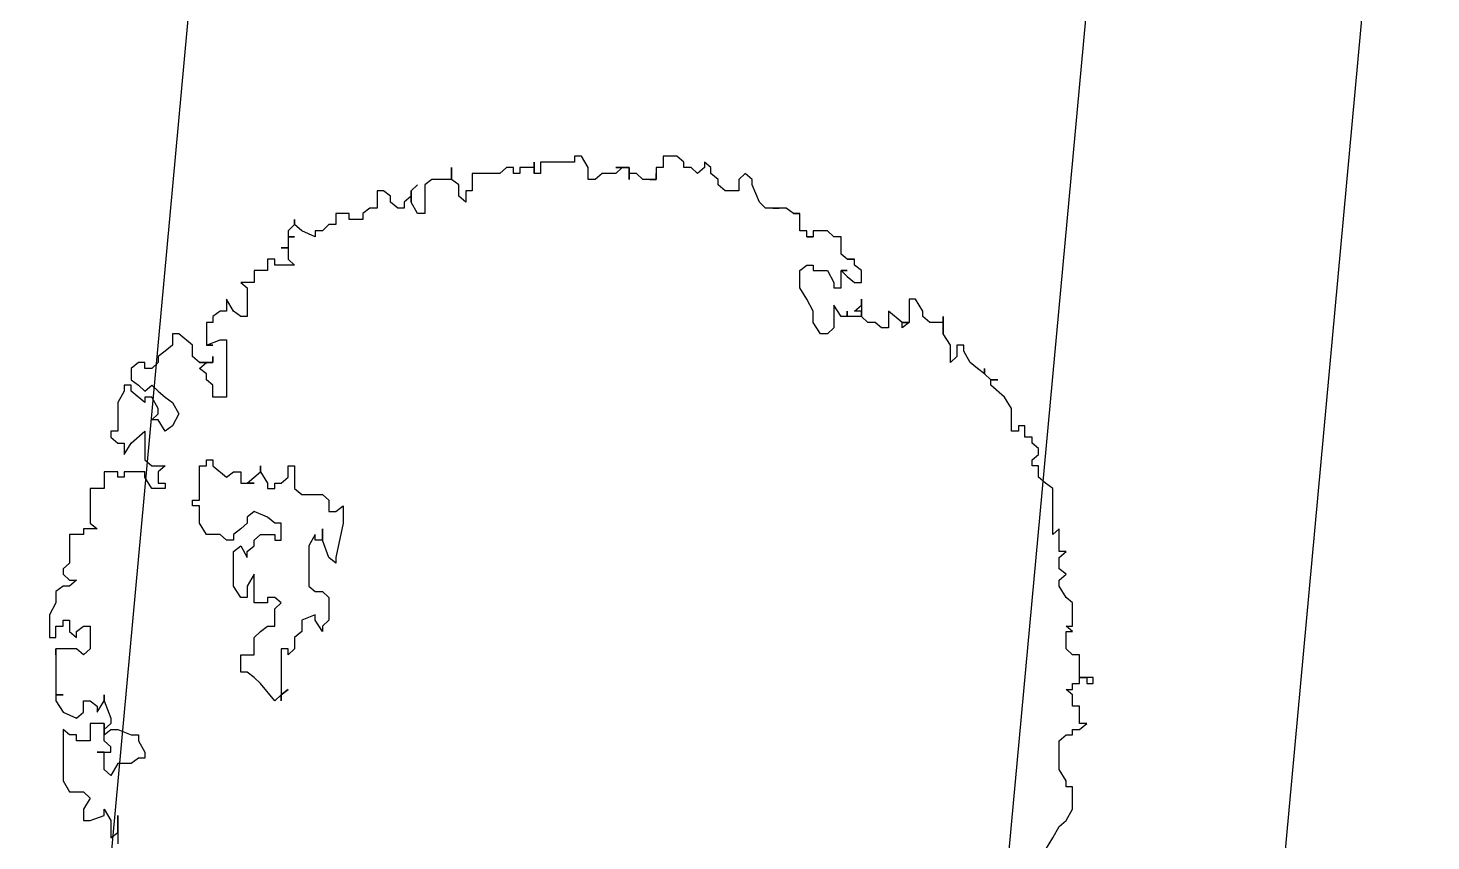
# Model space of a CAD drawing. Extents: x -30 to 1202, y 231 to 898.
# Drawn here: x 433.258 to 437.339, y 386.758 to 389.123 of the extents above; entities that cross this region are included whole.
import ezdxf

# ---------------------------------------------------------------- set-up
doc = ezdxf.new("R2010")
doc.units = 0
doc.header["$LTSCALE"] = 0.04
doc.layers.get('0').update_dxf_attribs({"linetype": 'CONTINUOUS'})
for name, color, linetype in [('CONTORXXNP----00', 255, 'CONTINUOUS'), ('PISO', 1, 'CONTINUOUS'), ('PISOS', 1, 'CONTINUOUS')]:
    doc.layers.add(name, color=color, linetype=linetype)
doc.styles.get("Standard").update_dxf_attribs({"font": 'romans.shx'})

# ---------------------------------------------------------------- blocks, each defined once
blk = doc.blocks.new('ARB3')
at = {"color": 0}
for p, q in [((0.0136, 0.4913), (0.0078, 0.4913)), ((0.0078, 0.4913), (0.0078, 0.4852)), ((0.0136, 0.4852), (0.0136, 0.4913)), ((0.0078, 0.4782), (-0.0142, 0.4782)), ((-0.0142, 0.4782), (-0.0142, 0.4713)), ((0.0078, 0.4852), (0.0078, 0.4782)), ((0.0078, 0.4782), (0.0078, 0.4852)), ((0.0078, 0.4852), (0.0136, 0.4852)), ((0.0078, 0.4852), (0.0136, 0.4852)), ((0.0136, 0.4782), (0.0078, 0.4782)), ((0.0136, 0.4713), (0.0136, 0.4782)), ((0.0523, 0.4782), (0.0355, 0.4782)), ((0.0355, 0.4782), (0.0355, 0.4713)), ((0.0581, 0.4782), (0.0523, 0.4852)), ((0.0523, 0.4852), (0.0523, 0.4782)), ((0.0581, 0.4713), (0.0581, 0.4782)), ((-0.1085, 0.4583), (-0.1143, 0.4652)), ((-0.1143, 0.4652), (-0.1143, 0.4583)), ((-0.0924, 0.4652), (-0.0975, 0.4583)), ((-0.0866, 0.4583), (-0.0924, 0.4652)), ((-0.0698, 0.4652), (-0.0807, 0.4583)), ((-0.0646, 0.4713), (-0.0698, 0.4652)), ((-0.042, 0.4713), (-0.0646, 0.4713)), ((-0.0368, 0.4713), (-0.042, 0.4652)), ((-0.042, 0.4652), (-0.042, 0.4713)), ((-0.0368, 0.4652), (-0.0368, 0.4713)), ((-0.02, 0.4652), (-0.0368, 0.4652)), ((-0.0142, 0.4713), (-0.02, 0.4652)), ((0.0194, 0.4713), (0.0136, 0.4713)), ((0.0245, 0.4713), (0.0194, 0.4652)), ((0.0194, 0.4652), (0.0194, 0.4713)), ((0.0355, 0.4713), (0.0245, 0.4713)), ((0.0633, 0.4713), (0.0581, 0.4713)), ((0.0633, 0.4652), (0.0633, 0.4713)), ((0.0691, 0.4583), (0.0633, 0.4652)), ((0.1079, 0.4652), (0.0969, 0.4583)), ((0.1137, 0.4652), (0.1079, 0.4652)), ((0.1356, 0.4713), (0.1137, 0.4713)), ((0.1137, 0.4713), (0.1137, 0.4652)), ((0.1466, 0.4652), (0.1356, 0.4713)), ((0.1524, 0.4583), (0.1466, 0.4652)), ((-0.1757, 0.4521), (-0.1809, 0.4452)), ((-0.1311, 0.4521), (-0.1757, 0.4521)), ((-0.1143, 0.4583), (-0.1363, 0.4583)), ((-0.1363, 0.4583), (-0.1311, 0.4521)), ((-0.0975, 0.4583), (-0.1085, 0.4583)), ((-0.0807, 0.4583), (-0.0866, 0.4583)), ((0.0969, 0.4583), (0.0691, 0.4583)), ((0.1634, 0.4521), (0.1524, 0.4583)), ((0.175, 0.4452), (0.1634, 0.4521)), ((-0.2144, 0.4383), (-0.2196, 0.4321)), ((-0.2086, 0.4383), (-0.2144, 0.4383)), ((-0.2035, 0.4321), (-0.2086, 0.4383)), ((-0.1867, 0.4383), (-0.1976, 0.4383)), ((-0.1976, 0.4383), (-0.1976, 0.4321)), ((-0.1809, 0.4452), (-0.1867, 0.4383)), ((-0.2254, 0.4252), (-0.2364, 0.4252)), ((-0.2364, 0.4252), (-0.2364, 0.419)), ((-0.2196, 0.4321), (-0.2254, 0.4321)), ((-0.2254, 0.4321), (-0.2254, 0.4252)), ((-0.1976, 0.4321), (-0.2035, 0.4321)), ((-0.2532, 0.4121), (-0.2642, 0.4052)), ((-0.2312, 0.4121), (-0.2532, 0.4121)), ((-0.2364, 0.419), (-0.2312, 0.419)), ((-0.2312, 0.419), (-0.2312, 0.4121)), ((-0.281, 0.3921), (-0.281, 0.399)), ((-0.281, 0.399), (-0.281, 0.3921)), ((-0.2642, 0.4052), (-0.2758, 0.3921)), ((-0.2868, 0.386), (-0.2919, 0.386)), ((-0.2919, 0.386), (-0.2868, 0.386)), ((-0.2868, 0.386), (-0.2919, 0.3791)), ((-0.281, 0.3921), (-0.2868, 0.386)), ((-0.2758, 0.3921), (-0.281, 0.3921)), ((-0.2978, 0.3721), (-0.3087, 0.366)), ((-0.2919, 0.3791), (-0.2978, 0.3721)), ((-0.3087, 0.366), (-0.3146, 0.366)), ((-0.3146, 0.366), (-0.3146, 0.3591)), ((-0.3146, 0.3591), (-0.3036, 0.3591)), ((-0.3036, 0.3591), (-0.2978, 0.3529)), ((-0.3255, 0.346), (-0.3423, 0.346)), ((-0.3423, 0.346), (-0.3365, 0.346)), ((-0.3365, 0.346), (-0.3365, 0.3329)), ((-0.3146, 0.3529), (-0.3255, 0.346)), ((-0.2978, 0.3529), (-0.3146, 0.3529)), ((-0.3365, 0.3329), (-0.3423, 0.326)), ((-0.3475, 0.326), (-0.3591, 0.3191)), ((-0.3591, 0.3191), (-0.3591, 0.3129)), ((-0.3591, 0.3129), (-0.3365, 0.3129)), ((-0.3423, 0.326), (-0.3475, 0.326)), ((-0.3365, 0.3129), (-0.3365, 0.306)), ((-0.3365, 0.306), (-0.3365, 0.3129)), ((-0.3365, 0.3129), (-0.3313, 0.306)), ((-0.3365, 0.306), (-0.3475, 0.2929)), ((-0.3313, 0.306), (-0.3365, 0.306)), ((-0.3475, 0.2929), (-0.3313, 0.2929)), ((-0.3313, 0.286), (-0.3365, 0.2799)), ((-0.3313, 0.2929), (-0.3313, 0.286)), ((-0.3365, 0.2729), (-0.3423, 0.2668)), ((-0.3365, 0.2799), (-0.3365, 0.2729)), ((-0.3921, 0.2599), (-0.3979, 0.2599)), ((-0.3979, 0.2599), (-0.3979, 0.2529)), ((-0.3979, 0.2529), (-0.3979, 0.2599)), ((-0.3979, 0.2599), (-0.3979, 0.2529)), ((-0.3869, 0.2668), (-0.3921, 0.2599)), ((-0.3753, 0.2668), (-0.3869, 0.2668)), ((-0.3811, 0.2529), (-0.3753, 0.2599)), ((-0.3753, 0.2599), (-0.3753, 0.2668)), ((-0.3533, 0.2668), (-0.3591, 0.2668)), ((-0.3591, 0.2668), (-0.3423, 0.2668)), ((-0.3475, 0.2599), (-0.3533, 0.2668)), ((-0.3423, 0.2668), (-0.3475, 0.2668)), ((-0.3475, 0.2668), (-0.3475, 0.2599)), ((-0.3423, 0.2668), (-0.3423, 0.2529)), ((-0.403, 0.2468), (-0.4198, 0.2468)), ((-0.4198, 0.2468), (-0.4198, 0.2399)), ((-0.3979, 0.2529), (-0.403, 0.2468)), ((-0.3869, 0.2468), (-0.3869, 0.2529)), ((-0.3869, 0.2529), (-0.3869, 0.2468)), ((-0.3869, 0.2468), (-0.3811, 0.2529)), ((-0.3701, 0.2468), (-0.3869, 0.2468)), ((-0.3701, 0.2399), (-0.3701, 0.2468)), ((-0.3423, 0.2468), (-0.3533, 0.2399)), ((-0.3423, 0.2529), (-0.3475, 0.2529)), ((-0.3475, 0.2529), (-0.3423, 0.2529)), ((-0.3423, 0.2529), (-0.3423, 0.2468)), ((-0.4198, 0.2399), (-0.4256, 0.2337)), ((-0.4256, 0.2337), (-0.4256, 0.2199)), ((-0.3869, 0.2337), (-0.3753, 0.2399)), ((-0.3869, 0.2199), (-0.3869, 0.2337)), ((-0.3753, 0.2399), (-0.3701, 0.2399)), ((-0.3533, 0.2399), (-0.3313, 0.2399)), ((-0.3313, 0.2399), (-0.3255, 0.2337)), ((-0.3255, 0.2337), (-0.3255, 0.2268)), ((-0.4256, 0.2199), (-0.4198, 0.2199)), ((-0.4198, 0.2199), (-0.4198, 0.2137)), ((-0.4198, 0.2137), (-0.4198, 0.2199)), ((-0.4198, 0.2199), (-0.4198, 0.2137)), ((-0.3921, 0.2137), (-0.3921, 0.2199)), ((-0.3921, 0.2199), (-0.3869, 0.2199)), ((-0.3475, 0.2199), (-0.3591, 0.2137)), ((-0.3365, 0.2199), (-0.3475, 0.2199)), ((-0.3255, 0.2268), (-0.3365, 0.2199)), ((-0.4256, 0.2068), (-0.4424, 0.2068)), ((-0.4424, 0.2068), (-0.4424, 0.2007)), ((-0.4424, 0.2007), (-0.4424, 0.2068)), ((-0.4424, 0.2068), (-0.4424, 0.2007)), ((-0.4198, 0.2137), (-0.4256, 0.2137)), ((-0.4256, 0.2137), (-0.4256, 0.2068)), ((-0.3869, 0.2068), (-0.3921, 0.2137)), ((-0.3701, 0.2068), (-0.3869, 0.2068)), ((-0.3591, 0.2137), (-0.3701, 0.2068)), ((-0.4424, 0.2007), (-0.4476, 0.1937)), ((-0.4476, 0.1937), (-0.4476, 0.1807)), ((-0.4476, 0.1807), (-0.4476, 0.1868)), ((-0.4476, 0.1868), (-0.4476, 0.1737)), ((-0.4534, 0.1676), (-0.4702, 0.1607)), ((-0.4476, 0.1737), (-0.4534, 0.1676)), ((-0.4754, 0.1607), (-0.4812, 0.1537)), ((-0.4812, 0.1537), (-0.4754, 0.1476)), ((-0.4702, 0.1607), (-0.4754, 0.1607)), ((-0.4754, 0.1476), (-0.4644, 0.1476)), ((-0.4644, 0.1476), (-0.4644, 0.1345)), ((-0.4754, 0.1276), (-0.4812, 0.1207)), ((-0.4702, 0.1276), (-0.4754, 0.1276)), ((-0.4644, 0.1345), (-0.4702, 0.1276)), ((-0.487, 0.1207), (-0.4922, 0.1145)), ((-0.4922, 0.1145), (-0.487, 0.1145)), ((-0.4812, 0.1207), (-0.487, 0.1207)), ((-0.487, 0.1145), (-0.4812, 0.1076)), ((-0.4812, 0.1076), (-0.487, 0.1015)), ((-0.487, 0.1015), (-0.487, 0.0945)), ((-0.487, 0.0945), (-0.4922, 0.0945)), ((-0.498, 0.0745), (-0.487, 0.0745)), ((-0.487, 0.0745), (-0.487, 0.0676)), ((-0.487, 0.0676), (-0.4754, 0.0676)), ((-0.4754, 0.0676), (-0.4812, 0.0676)), ((-0.4812, 0.0676), (-0.4754, 0.0676)), ((-0.4754, 0.0546), (-0.4812, 0.0484)), ((-0.4754, 0.0676), (-0.4754, 0.0615)), ((-0.4754, 0.0615), (-0.4754, 0.0676)), ((-0.4754, 0.0676), (-0.4754, 0.0546)), ((-0.4754, 0.0415), (-0.487, 0.0415)), ((-0.487, 0.0415), (-0.487, 0.0284)), ((-0.4812, 0.0484), (-0.4812, 0.0415)), ((-0.4812, 0.0415), (-0.4754, 0.0415)), ((-0.487, 0.0284), (-0.487, 0.0346)), ((-0.487, 0.0346), (-0.4812, 0.0284)), ((-0.4812, 0.0284), (-0.4812, 0.0153)), ((-0.4812, 0.0153), (-0.4754, 0.0084)), ((-0.487, 0.0015), (-0.498, -0.0047)), ((-0.4754, 0.0015), (-0.487, 0.0015)), ((-0.4754, 0.0084), (-0.4754, 0.0015)), ((-0.4922, -0.0446), (-0.4812, -0.0446)), ((-0.4812, -0.0508), (-0.4922, -0.0508)), ((-0.4922, -0.0508), (-0.487, -0.0508)), ((-0.487, -0.0508), (-0.487, -0.0646)), ((-0.4812, -0.0446), (-0.4812, -0.0508)), ((-0.487, -0.0646), (-0.4812, -0.0646)), ((-0.4812, -0.0646), (-0.4812, -0.0708)), ((-0.4812, -0.0708), (-0.487, -0.0708)), ((-0.487, -0.0708), (-0.487, -0.0777)), ((-0.487, -0.0777), (-0.4812, -0.0839)), ((-0.4812, -0.0839), (-0.4812, -0.1108)), ((-0.4812, -0.1108), (-0.4644, -0.1108)), ((-0.4644, -0.1108), (-0.4644, -0.1169)), ((-0.4644, -0.1169), (-0.4534, -0.1169)), ((-0.4534, -0.1169), (-0.4592, -0.1238)), ((-0.4754, -0.1308), (-0.487, -0.1308)), ((-0.487, -0.1308), (-0.4754, -0.1308)), ((-0.4702, -0.1238), (-0.4754, -0.1308)), ((-0.4754, -0.1308), (-0.4754, -0.15)), ((-0.4592, -0.1238), (-0.4702, -0.1238)), ((-0.4754, -0.15), (-0.4702, -0.1569)), ((-0.4702, -0.1569), (-0.4424, -0.1569)), ((-0.4424, -0.1569), (-0.4424, -0.1638)), ((-0.4644, -0.17), (-0.4702, -0.1638)), ((-0.4702, -0.1638), (-0.4644, -0.17)), ((-0.4534, -0.17), (-0.4644, -0.17)), ((-0.4644, -0.17), (-0.4592, -0.17)), ((-0.4592, -0.17), (-0.4534, -0.1769)), ((-0.4424, -0.1638), (-0.4534, -0.17)), ((-0.4592, -0.19), (-0.4644, -0.1969)), ((-0.4534, -0.19), (-0.4592, -0.19)), ((-0.4534, -0.1769), (-0.4476, -0.1769)), ((-0.4476, -0.1831), (-0.4534, -0.19)), ((-0.4476, -0.1769), (-0.4476, -0.1831)), ((-0.4644, -0.1969), (-0.4644, -0.2031)), ((-0.4644, -0.2031), (-0.4476, -0.2031)), ((-0.4476, -0.2031), (-0.4476, -0.21)), ((-0.4476, -0.21), (-0.4424, -0.2169)), ((-0.4424, -0.2169), (-0.4366, -0.2169)), ((-0.4366, -0.2169), (-0.4366, -0.23)), ((-0.4366, -0.23), (-0.4424, -0.23)), ((-0.4424, -0.23), (-0.4424, -0.243)), ((-0.4424, -0.243), (-0.4315, -0.243)), ((-0.4315, -0.243), (-0.4315, -0.25)), ((-0.1531, -0.243), (-0.1589, -0.2361)), ((-0.1589, -0.2361), (-0.1421, -0.2361)), ((-0.1531, -0.25), (-0.1531, -0.243)), ((-0.1421, -0.2361), (-0.1085, -0.243)), ((-0.1085, -0.243), (-0.1033, -0.243)), ((-0.1033, -0.243), (-0.1085, -0.25)), ((-0.4315, -0.25), (-0.4256, -0.2561)), ((-0.4256, -0.2561), (-0.4256, -0.263)), ((-0.1699, -0.2561), (-0.1641, -0.25)), ((-0.1699, -0.2761), (-0.1699, -0.2561)), ((-0.1641, -0.25), (-0.1531, -0.25)), ((-0.1253, -0.2561), (-0.1363, -0.2561)), ((-0.1363, -0.2561), (-0.1253, -0.2561)), ((-0.1085, -0.25), (-0.1253, -0.2561)), ((-0.1253, -0.2561), (-0.1253, -0.263)), ((-0.0756, -0.2561), (-0.0698, -0.25)), ((-0.0756, -0.263), (-0.0756, -0.2561)), ((-0.0698, -0.25), (-0.0478, -0.25)), ((-0.0478, -0.25), (-0.042, -0.2561)), ((-0.0368, -0.2561), (-0.0478, -0.263)), ((-0.042, -0.2561), (-0.0368, -0.2561)), ((-0.4256, -0.263), (-0.4198, -0.263)), ((-0.4198, -0.263), (-0.4256, -0.2761)), ((-0.1253, -0.263), (-0.1311, -0.263)), ((-0.1311, -0.263), (-0.1201, -0.2692)), ((-0.1201, -0.2692), (-0.0807, -0.2692)), ((-0.0807, -0.2692), (-0.0756, -0.263)), ((-0.0478, -0.263), (-0.053, -0.263)), ((-0.053, -0.263), (-0.0478, -0.2761)), ((-0.4315, -0.283), (-0.4366, -0.283)), ((-0.4366, -0.283), (-0.4315, -0.283)), ((-0.4256, -0.2761), (-0.4315, -0.283)), ((-0.4315, -0.283), (-0.4256, -0.2892)), ((-0.4198, -0.2892), (-0.4198, -0.283)), ((-0.4198, -0.283), (-0.4198, -0.2892)), ((-0.3979, -0.2892), (-0.3921, -0.283)), ((-0.3921, -0.283), (-0.3921, -0.3022)), ((-0.1976, -0.2892), (-0.1976, -0.283)), ((-0.1976, -0.283), (-0.1757, -0.283)), ((-0.1757, -0.283), (-0.1699, -0.2761)), ((-0.0478, -0.2761), (-0.0368, -0.2761)), ((-0.0368, -0.2761), (-0.031, -0.283)), ((-0.031, -0.283), (-0.02, -0.283)), ((-0.02, -0.283), (-0.0142, -0.2892)), ((-0.4256, -0.2892), (-0.4198, -0.2892)), ((-0.4198, -0.2892), (-0.4089, -0.2892)), ((-0.4089, -0.2892), (-0.4089, -0.2961)), ((-0.4089, -0.2961), (-0.4089, -0.2892)), ((-0.4089, -0.2892), (-0.3979, -0.2892)), ((-0.1867, -0.2892), (-0.1976, -0.2892)), ((-0.1809, -0.2961), (-0.1867, -0.2892)), ((-0.1809, -0.3022), (-0.1809, -0.2961)), ((-0.1253, -0.2961), (-0.1421, -0.2961)), ((-0.1421, -0.2961), (-0.1421, -0.3022)), ((-0.1253, -0.3022), (-0.1253, -0.2961)), ((-0.0646, -0.2961), (-0.0698, -0.3022)), ((-0.0588, -0.3022), (-0.0646, -0.2961)), ((-0.0142, -0.2892), (-0.02, -0.2892)), ((-0.02, -0.2892), (-0.02, -0.2961)), ((-0.02, -0.2961), (0.0304, -0.2961)), ((0.0245, -0.2961), (0.0194, -0.2892)), ((0.0194, -0.2892), (0.0245, -0.2961)), ((0.0304, -0.2961), (0.0245, -0.2961)), ((0.0245, -0.2961), (0.0304, -0.3022)), ((-0.3921, -0.3022), (-0.3979, -0.3022)), ((-0.3979, -0.3022), (-0.3979, -0.3092)), ((-0.3979, -0.3092), (-0.3869, -0.3092)), ((-0.3869, -0.3092), (-0.3869, -0.3222)), ((-0.1918, -0.3161), (-0.1809, -0.3092)), ((-0.1757, -0.3022), (-0.1809, -0.3022)), ((-0.1809, -0.3092), (-0.1757, -0.3092)), ((-0.1757, -0.3092), (-0.1757, -0.3022)), ((-0.1479, -0.3092), (-0.1531, -0.3222)), ((-0.1421, -0.3022), (-0.1479, -0.3092)), ((-0.1311, -0.3161), (-0.1311, -0.3022)), ((-0.1311, -0.3022), (-0.1253, -0.3022)), ((-0.0698, -0.3022), (-0.0698, -0.3092)), ((-0.0698, -0.3092), (-0.0646, -0.3092)), ((-0.0646, -0.3092), (-0.0646, -0.3222)), ((-0.042, -0.3022), (-0.0588, -0.3022)), ((-0.042, -0.3092), (-0.042, -0.3022)), ((-0.0368, -0.3161), (-0.042, -0.3092)), ((0.0304, -0.3022), (0.0136, -0.3161)), ((-0.3869, -0.3222), (-0.3753, -0.3222)), ((-0.3753, -0.3222), (-0.3753, -0.3353)), ((-0.1918, -0.3161), (-0.1976, -0.3161)), ((-0.1976, -0.3161), (-0.1918, -0.3161)), ((-0.1809, -0.3292), (-0.1918, -0.3161)), ((-0.1809, -0.3353), (-0.1809, -0.3222)), ((-0.1809, -0.3222), (-0.1809, -0.3292)), ((-0.1809, -0.3292), (-0.1809, -0.3222)), ((-0.1809, -0.3222), (-0.1809, -0.3292)), ((-0.1531, -0.3222), (-0.1479, -0.3292)), ((-0.1253, -0.3222), (-0.1311, -0.3161)), ((-0.1201, -0.3222), (-0.1253, -0.3222)), ((-0.1143, -0.3292), (-0.1201, -0.3222)), ((-0.0646, -0.3222), (-0.0924, -0.3222)), ((-0.0924, -0.3222), (-0.0807, -0.3292)), ((-0.031, -0.3222), (-0.0368, -0.3161)), ((-0.0142, -0.3222), (-0.031, -0.3222)), ((-0.0142, -0.3353), (-0.0142, -0.3222)), ((0.0078, -0.3222), (0.0026, -0.3292)), ((0.0136, -0.3161), (0.0078, -0.3222)), ((-0.3753, -0.3353), (-0.3701, -0.3292)), ((-0.3701, -0.3292), (-0.3423, -0.3292)), ((-0.3423, -0.3353), (-0.3475, -0.3422)), ((-0.3423, -0.3292), (-0.3423, -0.3353)), ((-0.1918, -0.3422), (-0.1918, -0.3353)), ((-0.1918, -0.3353), (-0.1809, -0.3353)), ((-0.1479, -0.3292), (-0.1421, -0.3292)), ((-0.1421, -0.3292), (-0.1363, -0.3353)), ((-0.1363, -0.3353), (-0.1311, -0.3422)), ((-0.1201, -0.3353), (-0.1085, -0.3292)), ((-0.1143, -0.3422), (-0.1201, -0.3353)), ((-0.1085, -0.3292), (-0.1143, -0.3292)), ((-0.0807, -0.3292), (-0.0698, -0.3292)), ((-0.0698, -0.3353), (-0.0807, -0.3422)), ((-0.0698, -0.3292), (-0.0698, -0.3353)), ((0.0026, -0.3353), (-0.0142, -0.3353)), ((0.0026, -0.3292), (0.0026, -0.3353)), ((-0.3475, -0.3422), (-0.3591, -0.3492)), ((-0.3591, -0.3492), (-0.3475, -0.3492)), ((-0.3475, -0.3492), (-0.3475, -0.3553)), ((-0.3197, -0.3553), (-0.3197, -0.3492)), ((-0.3197, -0.3492), (-0.2642, -0.3492)), ((-0.2642, -0.3492), (-0.2642, -0.3622)), ((-0.1976, -0.3622), (-0.1867, -0.3492)), ((-0.1867, -0.3492), (-0.1918, -0.3422)), ((-0.1311, -0.3422), (-0.1253, -0.3422)), ((-0.1253, -0.3492), (-0.1311, -0.3553)), ((-0.1253, -0.3422), (-0.1253, -0.3492)), ((-0.0807, -0.3422), (-0.1143, -0.3422)), ((-0.3475, -0.3553), (-0.3423, -0.3622)), ((-0.3423, -0.3622), (-0.3365, -0.3622)), ((-0.3365, -0.3622), (-0.3365, -0.3684)), ((-0.3146, -0.3684), (-0.3197, -0.3553)), ((-0.3146, -0.3684), (-0.3146, -0.3622)), ((-0.3146, -0.3622), (-0.3146, -0.3684)), ((-0.2978, -0.3622), (-0.3036, -0.3622)), ((-0.3036, -0.3622), (-0.2978, -0.3622)), ((-0.2978, -0.3684), (-0.2978, -0.3622)), ((-0.2978, -0.3622), (-0.2978, -0.3753)), ((-0.2758, -0.3622), (-0.281, -0.3684)), ((-0.2642, -0.3622), (-0.2758, -0.3622)), ((-0.2035, -0.3684), (-0.2035, -0.3622)), ((-0.2035, -0.3622), (-0.1976, -0.3622)), ((-0.1311, -0.3553), (-0.1311, -0.3684)), ((-0.3365, -0.3684), (-0.3146, -0.3684)), ((-0.2978, -0.3753), (-0.3036, -0.3822)), ((-0.2919, -0.3753), (-0.2978, -0.3684)), ((-0.2868, -0.3684), (-0.2919, -0.3753)), ((-0.281, -0.3684), (-0.2868, -0.3684)), ((-0.1976, -0.3684), (-0.2035, -0.3684)), ((-0.1976, -0.3753), (-0.1976, -0.3684)), ((-0.1641, -0.3753), (-0.1976, -0.3753)), ((-0.1641, -0.3822), (-0.1641, -0.3753)), ((-0.1421, -0.3753), (-0.1589, -0.3753)), ((-0.1589, -0.3753), (-0.1589, -0.3822)), ((-0.1311, -0.3684), (-0.1421, -0.3753)), ((-0.3146, -0.3822), (-0.3255, -0.3953)), ((-0.3036, -0.3822), (-0.3146, -0.3822)), ((-0.1589, -0.3822), (-0.1641, -0.3822)), ((-0.3255, -0.3953), (-0.3255, -0.4014)), ((-0.3255, -0.4014), (-0.3146, -0.4014)), ((-0.3146, -0.4014), (-0.3087, -0.4084)), ((-0.2642, -0.4084), (-0.259, -0.4014)), ((-0.259, -0.4014), (-0.248, -0.3953)), ((-0.248, -0.3953), (-0.2364, -0.4014)), ((-0.2364, -0.4014), (-0.2312, -0.4084)), ((-0.3087, -0.4084), (-0.3036, -0.4153)), ((-0.3036, -0.4153), (-0.2978, -0.4153)), ((-0.2978, -0.4153), (-0.2919, -0.4214)), ((-0.2919, -0.4214), (-0.2919, -0.4284)), ((-0.2758, -0.4214), (-0.27, -0.4153)), ((-0.27, -0.4284), (-0.2758, -0.4214)), ((-0.27, -0.4153), (-0.2642, -0.4084)), ((-0.2532, -0.4153), (-0.2642, -0.4214)), ((-0.2642, -0.4214), (-0.2642, -0.4284)), ((-0.248, -0.4153), (-0.2532, -0.4153)), ((-0.2422, -0.4214), (-0.248, -0.4153)), ((-0.2312, -0.4084), (-0.2422, -0.4153)), ((-0.2422, -0.4153), (-0.2422, -0.4214)), ((-0.2035, -0.4284), (-0.1976, -0.4214)), ((-0.1976, -0.4214), (-0.1976, -0.4084)), ((-0.1976, -0.4084), (-0.1918, -0.4153)), ((-0.1918, -0.4153), (-0.1809, -0.4153)), ((-0.1757, -0.4214), (-0.1867, -0.4284)), ((-0.1809, -0.4153), (-0.1809, -0.4084)), ((-0.1809, -0.4084), (-0.1757, -0.4084)), ((-0.1757, -0.4084), (-0.1757, -0.4214)), ((-0.2919, -0.4284), (-0.2978, -0.4284)), ((-0.2978, -0.4284), (-0.2978, -0.4345)), ((-0.2978, -0.4345), (-0.2919, -0.4414)), ((-0.281, -0.4414), (-0.2758, -0.4345)), ((-0.2758, -0.4345), (-0.27, -0.4284)), ((-0.259, -0.4284), (-0.27, -0.4414)), ((-0.2642, -0.4284), (-0.259, -0.4284)), ((-0.2196, -0.4414), (-0.2312, -0.4284)), ((-0.2312, -0.4284), (-0.2035, -0.4284)), ((-0.1867, -0.4284), (-0.1918, -0.4284)), ((-0.1918, -0.4284), (-0.1918, -0.4484)), ((0.0633, -0.4414), (0.0633, -0.4345)), ((0.0633, -0.4345), (0.0691, -0.4345)), ((0.0691, -0.4345), (0.0801, -0.4284)), ((0.0801, -0.4284), (0.0859, -0.4284)), ((0.0859, -0.4284), (0.0859, -0.4345)), ((0.0859, -0.4345), (0.0911, -0.4414)), ((-0.2919, -0.4414), (-0.281, -0.4414)), ((-0.27, -0.4414), (-0.2758, -0.4414)), ((-0.2758, -0.4414), (-0.2758, -0.4484)), ((-0.2758, -0.4484), (-0.27, -0.4484)), ((-0.27, -0.4484), (-0.259, -0.4545)), ((-0.2086, -0.4484), (-0.2196, -0.4414)), ((-0.2196, -0.4545), (-0.2196, -0.4484)), ((-0.2196, -0.4484), (-0.2086, -0.4484)), ((-0.1918, -0.4484), (-0.1867, -0.4484)), ((-0.1867, -0.4484), (-0.1867, -0.4545)), ((0.0581, -0.4545), (0.0633, -0.4414)), ((0.0911, -0.4414), (0.0911, -0.4545)), ((-0.259, -0.4545), (-0.2312, -0.4545)), ((-0.2312, -0.4545), (-0.2312, -0.4614)), ((-0.2312, -0.4614), (-0.2254, -0.4614)), ((-0.2254, -0.4614), (-0.2196, -0.4545)), ((-0.1867, -0.4545), (-0.1918, -0.4545)), ((-0.1918, -0.4545), (-0.1918, -0.4676)), ((0.0304, -0.4676), (0.0472, -0.4614)), ((0.0472, -0.4614), (0.0523, -0.4614)), ((0.0523, -0.4614), (0.0581, -0.4676)), ((0.0581, -0.4614), (0.0581, -0.4545)), ((0.0633, -0.4676), (0.0581, -0.4614)), ((0.0749, -0.4614), (0.0691, -0.4676)), ((0.0801, -0.4614), (0.0749, -0.4614)), ((0.0801, -0.4745), (0.0801, -0.4614)), ((0.0911, -0.4545), (0.1027, -0.4614)), ((0.1027, -0.4614), (0.0969, -0.4676)), ((0.1356, -0.4676), (0.1466, -0.4614)), ((0.1582, -0.4545), (0.1415, -0.4545)), ((0.1415, -0.4545), (0.1692, -0.4545)), ((0.1466, -0.4614), (0.1634, -0.4614)), ((0.1634, -0.4614), (0.1582, -0.4545)), ((-0.1918, -0.4676), (-0.1757, -0.4676)), ((-0.1757, -0.4676), (-0.1757, -0.4814)), ((-0.1421, -0.4814), (-0.1363, -0.4745)), ((-0.1363, -0.4745), (-0.1363, -0.4876)), ((0.0304, -0.4676), (0.0245, -0.4676)), ((0.0245, -0.4676), (0.0304, -0.4676)), ((0.0413, -0.4745), (0.0304, -0.4676)), ((0.0304, -0.4814), (0.0355, -0.4745)), ((0.0355, -0.4745), (0.0413, -0.4745)), ((0.0691, -0.4676), (0.0523, -0.4676)), ((0.0523, -0.4676), (0.0523, -0.4814)), ((0.0581, -0.4676), (0.0633, -0.4676)), ((0.0969, -0.4676), (0.0801, -0.4676)), ((0.0801, -0.4676), (0.0801, -0.4745)), ((0.1415, -0.4676), (0.1356, -0.4676)), ((0.1466, -0.4814), (0.1415, -0.4676)), ((-0.1757, -0.4814), (-0.1421, -0.4814)), ((-0.1363, -0.4876), (-0.1311, -0.4876)), ((-0.1311, -0.4876), (-0.1311, -0.5014)), ((-0.042, -0.4876), (-0.042, -0.4814)), ((-0.042, -0.4814), (-0.02, -0.4814)), ((-0.0368, -0.4945), (-0.042, -0.4876)), ((-0.02, -0.4814), (-0.0142, -0.4876)), ((-0.0142, -0.4876), (-0.02, -0.4945)), ((0.0304, -0.4876), (0.0304, -0.4814)), ((0.0413, -0.4876), (0.0304, -0.4876)), ((0.0472, -0.4945), (0.0413, -0.4876)), ((0.0523, -0.4814), (0.0691, -0.4814)), ((0.0691, -0.4814), (0.0691, -0.4945)), ((0.1188, -0.4876), (0.1247, -0.4814)), ((0.1188, -0.5014), (0.1188, -0.4876)), ((0.1247, -0.4814), (0.1356, -0.4876)), ((0.1356, -0.4876), (0.1466, -0.4876)), ((0.1466, -0.4876), (0.1466, -0.4814)), ((-0.1311, -0.5014), (-0.1033, -0.5014)), ((-0.1033, -0.5014), (-0.0975, -0.5076)), ((-0.0924, -0.5076), (-0.0866, -0.5014)), ((-0.0866, -0.5014), (-0.0866, -0.4945)), ((-0.0866, -0.4945), (-0.0807, -0.5014)), ((-0.0807, -0.5014), (-0.0807, -0.5076)), ((-0.0478, -0.5076), (-0.0478, -0.5014)), ((-0.0478, -0.5014), (-0.0368, -0.5014)), ((-0.0368, -0.5014), (-0.031, -0.4945)), ((-0.031, -0.4945), (-0.0368, -0.4945)), ((-0.02, -0.4945), (-0.02, -0.5145)), ((0.0413, -0.5076), (0.0472, -0.4945)), ((0.0633, -0.5014), (0.0581, -0.5076)), ((0.0691, -0.4945), (0.0633, -0.4945)), ((0.0633, -0.4945), (0.0633, -0.5014)), ((0.1079, -0.5076), (0.1188, -0.5014)), ((-0.0975, -0.5076), (-0.0924, -0.5076)), ((-0.0807, -0.5076), (-0.0756, -0.5145)), ((-0.0756, -0.5145), (-0.0646, -0.5145)), ((-0.0646, -0.5145), (-0.053, -0.5206)), ((-0.042, -0.5076), (-0.0478, -0.5076)), ((-0.042, -0.5145), (-0.042, -0.5076)), ((-0.031, -0.5145), (-0.042, -0.5145)), ((-0.031, -0.5206), (-0.031, -0.5145)), ((-0.02, -0.5145), (-0.0142, -0.5145)), ((-0.0142, -0.5145), (-0.02, -0.5145)), ((-0.02, -0.5145), (0.0245, -0.5145)), ((0.0245, -0.5145), (0.0245, -0.5076)), ((0.0245, -0.5076), (0.0245, -0.5145)), ((0.0245, -0.5145), (0.0304, -0.5145)), ((0.0304, -0.5145), (0.0413, -0.5076)), ((0.0581, -0.5076), (0.1079, -0.5076)), ((-0.053, -0.5206), (-0.031, -0.5206))]:
    blk.add_line(p, q, dxfattribs=at)
for p, q in [((-0.4922, 0.0945), (-0.498, 0.0876)), ((-0.498, 0.0876), (-0.498, 0.0745)), ((-0.498, -0.0047), (-0.498, -0.0116)), ((-0.498, -0.0116), (-0.4922, -0.0116)), ((-0.4922, -0.0116), (-0.4922, -0.0446))]:
    blk.add_line(p, q)
at = {"layer": 'CONTORXXNP----00'}
for p, q in [((-0.0142, 0.4782), (-0.0142, 0.4713)), ((0.0078, 0.4782), (-0.0142, 0.4782)), ((0.0136, 0.4782), (0.0078, 0.4782)), ((0.0136, 0.4713), (0.0136, 0.4782)), ((0.0355, 0.4782), (0.0355, 0.4713)), ((0.0523, 0.4782), (0.0355, 0.4782)), ((0.0523, 0.4852), (0.0523, 0.4782)), ((0.0581, 0.4782), (0.0523, 0.4852)), ((0.0581, 0.4713), (0.0581, 0.4782)), ((-0.1143, 0.4652), (-0.1143, 0.4583)), ((-0.1085, 0.4583), (-0.1143, 0.4652)), ((-0.0924, 0.4652), (-0.0975, 0.4583)), ((-0.0866, 0.4583), (-0.0924, 0.4652)), ((-0.0698, 0.4652), (-0.0807, 0.4583)), ((-0.0646, 0.4713), (-0.0698, 0.4652)), ((-0.042, 0.4713), (-0.0646, 0.4713)), ((-0.042, 0.4652), (-0.042, 0.4713)), ((-0.0368, 0.4713), (-0.042, 0.4652)), ((-0.0368, 0.4652), (-0.0368, 0.4713)), ((-0.02, 0.4652), (-0.0368, 0.4652)), ((-0.0142, 0.4713), (-0.02, 0.4652)), ((0.0194, 0.4713), (0.0136, 0.4713)), ((0.0194, 0.4652), (0.0194, 0.4713)), ((0.0245, 0.4713), (0.0194, 0.4652)), ((0.0355, 0.4713), (0.0245, 0.4713)), ((0.0633, 0.4713), (0.0581, 0.4713)), ((0.0633, 0.4652), (0.0633, 0.4713)), ((0.0691, 0.4583), (0.0633, 0.4652)), ((0.1079, 0.4652), (0.0969, 0.4583)), ((0.1137, 0.4652), (0.1079, 0.4652)), ((0.1137, 0.4713), (0.1137, 0.4652)), ((0.1356, 0.4713), (0.1137, 0.4713)), ((0.1466, 0.4652), (0.1356, 0.4713)), ((0.1524, 0.4583), (0.1466, 0.4652)), ((-0.1757, 0.4521), (-0.1809, 0.4452)), ((-0.1311, 0.4521), (-0.1757, 0.4521)), ((-0.1363, 0.4583), (-0.1311, 0.4521)), ((-0.1143, 0.4583), (-0.1363, 0.4583)), ((-0.0975, 0.4583), (-0.1085, 0.4583)), ((-0.0807, 0.4583), (-0.0866, 0.4583)), ((0.0969, 0.4583), (0.0691, 0.4583)), ((0.1634, 0.4521), (0.1524, 0.4583)), ((0.175, 0.4452), (0.1634, 0.4521)), ((-0.2144, 0.4383), (-0.2196, 0.4321)), ((-0.2086, 0.4383), (-0.2144, 0.4383)), ((-0.2035, 0.4321), (-0.2086, 0.4383)), ((-0.1976, 0.4383), (-0.1976, 0.4321)), ((-0.1867, 0.4383), (-0.1976, 0.4383)), ((-0.1809, 0.4452), (-0.1867, 0.4383)), ((-0.2364, 0.4252), (-0.2364, 0.419)), ((-0.2254, 0.4252), (-0.2364, 0.4252)), ((-0.2254, 0.4321), (-0.2254, 0.4252)), ((-0.2196, 0.4321), (-0.2254, 0.4321)), ((-0.1976, 0.4321), (-0.2035, 0.4321)), ((-0.2532, 0.4121), (-0.2642, 0.4052)), ((-0.2312, 0.4121), (-0.2532, 0.4121)), ((-0.2364, 0.419), (-0.2312, 0.419)), ((-0.2312, 0.419), (-0.2312, 0.4121)), ((-0.2642, 0.4052), (-0.2758, 0.3921)), ((-0.2868, 0.386), (-0.2919, 0.3791)), ((-0.281, 0.3921), (-0.2868, 0.386)), ((-0.2758, 0.3921), (-0.281, 0.3921)), ((-0.2978, 0.3721), (-0.3087, 0.366)), ((-0.2919, 0.3791), (-0.2978, 0.3721)), ((-0.3146, 0.366), (-0.3146, 0.3591)), ((-0.3087, 0.366), (-0.3146, 0.366)), ((-0.3146, 0.3591), (-0.3036, 0.3591)), ((-0.3036, 0.3591), (-0.2978, 0.3529)), ((-0.3365, 0.346), (-0.3255, 0.346)), ((-0.3365, 0.346), (-0.3365, 0.3329)), ((-0.3146, 0.3529), (-0.3255, 0.346)), ((-0.2978, 0.3529), (-0.3146, 0.3529)), ((-0.3365, 0.3329), (-0.3423, 0.326)), ((-0.3475, 0.326), (-0.3591, 0.3191)), ((-0.3591, 0.3191), (-0.3591, 0.3129)), ((-0.3591, 0.3129), (-0.3365, 0.3129)), ((-0.3423, 0.326), (-0.3475, 0.326)), ((-0.3365, 0.306), (-0.3365, 0.3129)), ((-0.3365, 0.3129), (-0.3365, 0.306)), ((-0.3365, 0.306), (-0.3475, 0.2929)), ((-0.3475, 0.2929), (-0.3313, 0.2929)), ((-0.3313, 0.286), (-0.3365, 0.2799)), ((-0.3313, 0.2929), (-0.3313, 0.286)), ((-0.3365, 0.2729), (-0.3423, 0.2668)), ((-0.3365, 0.2799), (-0.3365, 0.2729)), ((-0.3979, 0.2599), (-0.3979, 0.2529)), ((-0.3979, 0.2529), (-0.3979, 0.2599)), ((-0.3979, 0.2599), (-0.3979, 0.2529)), ((-0.3921, 0.2599), (-0.3979, 0.2599)), ((-0.3869, 0.2668), (-0.3921, 0.2599)), ((-0.3753, 0.2668), (-0.3869, 0.2668)), ((-0.3811, 0.2529), (-0.3753, 0.2599)), ((-0.3753, 0.2599), (-0.3753, 0.2668)), ((-0.3423, 0.2668), (-0.3423, 0.2529)), ((-0.4198, 0.2468), (-0.4198, 0.2399)), ((-0.403, 0.2468), (-0.4198, 0.2468)), ((-0.3979, 0.2529), (-0.403, 0.2468)), ((-0.3869, 0.2468), (-0.3811, 0.2529)), ((-0.3701, 0.2468), (-0.3869, 0.2468)), ((-0.3701, 0.2399), (-0.3701, 0.2468)), ((-0.3423, 0.2468), (-0.3533, 0.2399)), ((-0.3423, 0.2529), (-0.3423, 0.2468)), ((-0.4198, 0.2399), (-0.4256, 0.2337)), ((-0.4256, 0.2337), (-0.4256, 0.2199)), ((-0.3869, 0.2337), (-0.3753, 0.2399)), ((-0.3869, 0.2199), (-0.3869, 0.2337)), ((-0.3753, 0.2399), (-0.3701, 0.2399)), ((-0.3533, 0.2399), (-0.3313, 0.2399)), ((-0.3313, 0.2399), (-0.3255, 0.2337)), ((-0.3255, 0.2337), (-0.3255, 0.2268)), ((-0.4256, 0.2199), (-0.4198, 0.2199)), ((-0.4198, 0.2199), (-0.4198, 0.2137)), ((-0.4198, 0.2137), (-0.4198, 0.2199)), ((-0.4198, 0.2199), (-0.4198, 0.2137)), ((-0.3921, 0.2199), (-0.3869, 0.2199)), ((-0.3921, 0.2137), (-0.3921, 0.2199)), ((-0.3475, 0.2199), (-0.3591, 0.2137)), ((-0.3365, 0.2199), (-0.3475, 0.2199)), ((-0.3255, 0.2268), (-0.3365, 0.2199)), ((-0.4424, 0.2068), (-0.4424, 0.2007)), ((-0.4424, 0.2007), (-0.4424, 0.2068)), ((-0.4424, 0.2068), (-0.4424, 0.2007)), ((-0.4256, 0.2068), (-0.4424, 0.2068)), ((-0.4256, 0.2137), (-0.4256, 0.2068)), ((-0.4198, 0.2137), (-0.4256, 0.2137)), ((-0.3869, 0.2068), (-0.3921, 0.2137)), ((-0.3701, 0.2068), (-0.3869, 0.2068)), ((-0.3591, 0.2137), (-0.3701, 0.2068)), ((-0.4424, 0.2007), (-0.4476, 0.1937)), ((-0.4476, 0.1937), (-0.4476, 0.1807)), ((-0.4476, 0.1868), (-0.4476, 0.1737)), ((-0.4476, 0.1807), (-0.4476, 0.1868)), ((-0.4534, 0.1676), (-0.4702, 0.1607)), ((-0.4476, 0.1737), (-0.4534, 0.1676)), ((-0.4754, 0.1607), (-0.4812, 0.1537)), ((-0.4812, 0.1537), (-0.4754, 0.1476)), ((-0.4702, 0.1607), (-0.4754, 0.1607)), ((-0.4754, 0.1476), (-0.4644, 0.1476)), ((-0.4644, 0.1476), (-0.4644, 0.1345)), ((-0.4754, 0.1276), (-0.4812, 0.1207)), ((-0.4702, 0.1276), (-0.4754, 0.1276)), ((-0.4644, 0.1345), (-0.4702, 0.1276)), ((-0.487, 0.1207), (-0.4922, 0.1145)), ((-0.4922, 0.1145), (-0.487, 0.1145)), ((-0.4812, 0.1207), (-0.487, 0.1207)), ((-0.487, 0.1145), (-0.4812, 0.1076)), ((-0.4812, 0.1076), (-0.487, 0.1015)), ((-0.487, 0.1015), (-0.487, 0.0945)), ((-0.4922, 0.0945), (-0.498, 0.0876)), ((-0.498, 0.0876), (-0.498, 0.0745)), ((-0.487, 0.0945), (-0.4922, 0.0945)), ((-0.498, 0.0745), (-0.487, 0.0745)), ((-0.487, 0.0745), (-0.487, 0.0676)), ((-0.487, 0.0676), (-0.4754, 0.0676)), ((-0.4812, 0.0676), (-0.4754, 0.0676)), ((-0.4754, 0.0676), (-0.4812, 0.0676)), ((-0.4754, 0.0546), (-0.4812, 0.0484)), ((-0.4754, 0.0676), (-0.4754, 0.0546)), ((-0.4754, 0.0615), (-0.4754, 0.0676)), ((-0.4754, 0.0676), (-0.4754, 0.0615)), ((-0.487, 0.0415), (-0.4812, 0.0415)), ((-0.487, 0.0346), (-0.487, 0.0415)), ((-0.4812, 0.0484), (-0.4812, 0.0415)), ((-0.487, 0.0346), (-0.4812, 0.0284)), ((-0.4812, 0.0284), (-0.4812, 0.0153)), ((-0.4812, 0.0153), (-0.4754, 0.0084)), ((-0.487, 0.0015), (-0.498, -0.0047)), ((-0.4754, 0.0015), (-0.487, 0.0015)), ((-0.4754, 0.0084), (-0.4754, 0.0015)), ((-0.498, -0.0047), (-0.498, -0.0116)), ((-0.498, -0.0116), (-0.4922, -0.0116)), ((-0.4922, -0.0116), (-0.4922, -0.0446)), ((-0.4922, -0.0446), (-0.4812, -0.0446)), ((-0.487, -0.0508), (-0.4812, -0.0508)), ((-0.487, -0.0508), (-0.487, -0.0646)), ((-0.4812, -0.0446), (-0.4812, -0.0508)), ((-0.487, -0.0646), (-0.4812, -0.0646)), ((-0.4812, -0.0646), (-0.4812, -0.0708)), ((-0.487, -0.0708), (-0.487, -0.0777)), ((-0.4812, -0.0708), (-0.487, -0.0708)), ((-0.487, -0.0777), (-0.4812, -0.0839)), ((-0.4812, -0.0839), (-0.4812, -0.1108)), ((-0.4812, -0.1108), (-0.4644, -0.1108)), ((-0.4644, -0.1108), (-0.4644, -0.1169)), ((-0.4644, -0.1169), (-0.4534, -0.1169)), ((-0.4534, -0.1169), (-0.4592, -0.1238)), ((-0.4702, -0.1238), (-0.4754, -0.1308)), ((-0.4754, -0.1308), (-0.4754, -0.15)), ((-0.4592, -0.1238), (-0.4702, -0.1238)), ((-0.4754, -0.15), (-0.4702, -0.1569)), ((-0.4702, -0.1569), (-0.4424, -0.1569)), ((-0.4424, -0.1569), (-0.4424, -0.1638)), ((-0.4592, -0.17), (-0.4534, -0.17)), ((-0.4592, -0.17), (-0.4534, -0.1769)), ((-0.4424, -0.1638), (-0.4534, -0.17)), ((-0.4592, -0.19), (-0.4644, -0.1969)), ((-0.4534, -0.19), (-0.4592, -0.19)), ((-0.4534, -0.1769), (-0.4476, -0.1769)), ((-0.4476, -0.1831), (-0.4534, -0.19)), ((-0.4476, -0.1769), (-0.4476, -0.1831)), ((-0.4644, -0.1969), (-0.4644, -0.2031)), ((-0.4644, -0.2031), (-0.4476, -0.2031)), ((-0.4476, -0.2031), (-0.4476, -0.21)), ((-0.4476, -0.21), (-0.4424, -0.2169)), ((-0.4424, -0.2169), (-0.4366, -0.2169)), ((-0.4366, -0.2169), (-0.4366, -0.23)), ((-0.4424, -0.23), (-0.4424, -0.243)), ((-0.4366, -0.23), (-0.4424, -0.23)), ((-0.4424, -0.243), (-0.4315, -0.243)), ((-0.4315, -0.243), (-0.4315, -0.25)), ((-0.4315, -0.25), (-0.4256, -0.2561)), ((-0.4256, -0.2561), (-0.4256, -0.263)), ((-0.4198, -0.263), (-0.4256, -0.2761)), ((-0.4256, -0.263), (-0.4198, -0.263)), ((-0.4256, -0.2761), (-0.4315, -0.283)), ((-0.4315, -0.283), (-0.4256, -0.2892)), ((-0.3979, -0.2892), (-0.3921, -0.283)), ((-0.3921, -0.283), (-0.3921, -0.3022)), ((-0.4256, -0.2892), (-0.4198, -0.2892)), ((-0.4198, -0.2892), (-0.4089, -0.2892)), ((-0.4089, -0.2892), (-0.3979, -0.2892)), ((-0.3979, -0.3022), (-0.3979, -0.3092)), ((-0.3921, -0.3022), (-0.3979, -0.3022)), ((-0.3979, -0.3092), (-0.3869, -0.3092)), ((-0.3869, -0.3092), (-0.3869, -0.3222)), ((-0.3869, -0.3222), (-0.3753, -0.3222)), ((-0.3753, -0.3222), (-0.3753, -0.3353)), ((-0.3753, -0.3353), (-0.3701, -0.3292)), ((-0.3701, -0.3292), (-0.3423, -0.3292)), ((-0.3423, -0.3353), (-0.3475, -0.3422)), ((-0.3423, -0.3292), (-0.3423, -0.3353)), ((-0.3475, -0.3422), (-0.3591, -0.3492)), ((-0.3591, -0.3492), (-0.3475, -0.3492)), ((-0.3475, -0.3492), (-0.3475, -0.3553)), ((-0.3197, -0.3492), (-0.2642, -0.3492)), ((-0.3197, -0.3553), (-0.3197, -0.3492)), ((-0.2642, -0.3492), (-0.2642, -0.3622)), ((-0.3475, -0.3553), (-0.3423, -0.3622)), ((-0.3423, -0.3622), (-0.3365, -0.3622)), ((-0.3365, -0.3622), (-0.3365, -0.3684)), ((-0.3146, -0.3684), (-0.3197, -0.3553)), ((-0.2758, -0.3622), (-0.281, -0.3684)), ((-0.2642, -0.3622), (-0.2758, -0.3622)), ((-0.3365, -0.3684), (-0.3146, -0.3684)), ((-0.2978, -0.3753), (-0.3036, -0.3822)), ((-0.2978, -0.3753), (-0.2978, -0.3684)), ((-0.2919, -0.3753), (-0.2978, -0.3684)), ((-0.2868, -0.3684), (-0.2919, -0.3753)), ((-0.281, -0.3684), (-0.2868, -0.3684)), ((-0.3146, -0.3822), (-0.3255, -0.3953)), ((-0.3036, -0.3822), (-0.3146, -0.3822)), ((-0.3255, -0.3953), (-0.3255, -0.4014)), ((-0.3255, -0.4014), (-0.3146, -0.4014)), ((-0.3146, -0.4014), (-0.3087, -0.4084)), ((-0.2642, -0.4084), (-0.259, -0.4014)), ((-0.259, -0.4014), (-0.248, -0.3953)), ((-0.248, -0.3953), (-0.2364, -0.4014)), ((-0.2364, -0.4014), (-0.2312, -0.4084)), ((-0.3087, -0.4084), (-0.3036, -0.4153)), ((-0.3036, -0.4153), (-0.2978, -0.4153)), ((-0.2978, -0.4153), (-0.2919, -0.4214)), ((-0.2919, -0.4214), (-0.2919, -0.4284)), ((-0.2758, -0.4214), (-0.27, -0.4153)), ((-0.27, -0.4284), (-0.2758, -0.4214)), ((-0.27, -0.4153), (-0.2642, -0.4084)), ((-0.2532, -0.4153), (-0.2642, -0.4214)), ((-0.2642, -0.4214), (-0.2642, -0.4284)), ((-0.248, -0.4153), (-0.2532, -0.4153)), ((-0.2422, -0.4214), (-0.248, -0.4153)), ((-0.2312, -0.4084), (-0.2422, -0.4153)), ((-0.2422, -0.4153), (-0.2422, -0.4214)), ((-0.2035, -0.4284), (-0.1976, -0.4214)), ((-0.1976, -0.4084), (-0.1918, -0.4153)), ((-0.1976, -0.4214), (-0.1976, -0.4084)), ((-0.1918, -0.4153), (-0.1809, -0.4153)), ((-0.1757, -0.4214), (-0.1867, -0.4284)), ((-0.1809, -0.4084), (-0.1757, -0.4084)), ((-0.1809, -0.4153), (-0.1809, -0.4084)), ((-0.1757, -0.4084), (-0.1757, -0.4214)), ((-0.2978, -0.4284), (-0.2978, -0.4345)), ((-0.2919, -0.4284), (-0.2978, -0.4284)), ((-0.2978, -0.4345), (-0.2919, -0.4414)), ((-0.281, -0.4414), (-0.2758, -0.4345)), ((-0.2758, -0.4345), (-0.27, -0.4284)), ((-0.259, -0.4284), (-0.27, -0.4414)), ((-0.2642, -0.4284), (-0.259, -0.4284)), ((-0.2312, -0.4284), (-0.2035, -0.4284)), ((-0.2196, -0.4414), (-0.2312, -0.4284)), ((-0.1918, -0.4284), (-0.1918, -0.4484)), ((-0.1867, -0.4284), (-0.1918, -0.4284)), ((-0.2919, -0.4414), (-0.281, -0.4414)), ((-0.2758, -0.4414), (-0.2758, -0.4484)), ((-0.27, -0.4414), (-0.2758, -0.4414)), ((-0.2758, -0.4484), (-0.27, -0.4484)), ((-0.27, -0.4484), (-0.259, -0.4545)), ((-0.2086, -0.4484), (-0.2196, -0.4414)), ((-0.2196, -0.4484), (-0.2086, -0.4484)), ((-0.2196, -0.4545), (-0.2196, -0.4484)), ((-0.1918, -0.4484), (-0.1867, -0.4484)), ((-0.1867, -0.4484), (-0.1867, -0.4545)), ((-0.259, -0.4545), (-0.2312, -0.4545)), ((-0.2312, -0.4545), (-0.2312, -0.4614)), ((-0.2312, -0.4614), (-0.2254, -0.4614)), ((-0.2254, -0.4614), (-0.2196, -0.4545)), ((-0.1918, -0.4545), (-0.1918, -0.4676)), ((-0.1867, -0.4545), (-0.1918, -0.4545)), ((0.0304, -0.4676), (0.0472, -0.4614)), ((0.0472, -0.4614), (0.0523, -0.4614)), ((0.0523, -0.4614), (0.0581, -0.4676)), ((0.1356, -0.4676), (0.1466, -0.4614)), ((0.1466, -0.4614), (0.1634, -0.4614)), ((0.1582, -0.4545), (0.1692, -0.4545)), ((0.1634, -0.4614), (0.1582, -0.4545)), ((-0.1918, -0.4676), (-0.1757, -0.4676)), ((-0.1757, -0.4676), (-0.1757, -0.4814)), ((-0.1421, -0.4814), (-0.1363, -0.4745)), ((-0.1363, -0.4745), (-0.1363, -0.4876)), ((0.0413, -0.4745), (0.0304, -0.4676)), ((0.0304, -0.4814), (0.0355, -0.4745)), ((0.0355, -0.4745), (0.0413, -0.4745)), ((0.0523, -0.4676), (0.0581, -0.4676)), ((0.0523, -0.4676), (0.0523, -0.4814)), ((0.1415, -0.4676), (0.1356, -0.4676)), ((0.1466, -0.4814), (0.1415, -0.4676)), ((-0.1757, -0.4814), (-0.1421, -0.4814)), ((-0.1363, -0.4876), (-0.1311, -0.4876)), ((-0.1311, -0.4876), (-0.1311, -0.5014)), ((-0.042, -0.4814), (-0.02, -0.4814)), ((-0.042, -0.4876), (-0.042, -0.4814)), ((-0.0368, -0.4945), (-0.042, -0.4876)), ((-0.02, -0.4814), (-0.0142, -0.4876)), ((-0.0142, -0.4876), (-0.02, -0.4945)), ((0.0304, -0.4876), (0.0304, -0.4814)), ((0.0413, -0.4876), (0.0304, -0.4876)), ((0.0472, -0.4945), (0.0413, -0.4876)), ((0.0523, -0.4814), (0.0691, -0.4814)), ((0.0691, -0.4814), (0.0691, -0.4945)), ((0.1188, -0.4876), (0.1247, -0.4814)), ((0.1188, -0.5014), (0.1188, -0.4876)), ((0.1247, -0.4814), (0.1356, -0.4876)), ((0.1356, -0.4876), (0.1466, -0.4876)), ((0.1466, -0.4876), (0.1466, -0.4814)), ((-0.1311, -0.5014), (-0.1033, -0.5014)), ((-0.1033, -0.5014), (-0.0975, -0.5076)), ((-0.0924, -0.5076), (-0.0866, -0.5014)), ((-0.0866, -0.4945), (-0.0807, -0.5014)), ((-0.0866, -0.5014), (-0.0866, -0.4945)), ((-0.0807, -0.5014), (-0.0807, -0.5076)), ((-0.0478, -0.5014), (-0.0368, -0.5014)), ((-0.0478, -0.5076), (-0.0478, -0.5014)), ((-0.031, -0.4945), (-0.0368, -0.4945)), ((-0.0368, -0.5014), (-0.031, -0.4945)), ((-0.02, -0.4945), (-0.02, -0.5145)), ((0.0413, -0.5076), (0.0472, -0.4945)), ((0.0633, -0.5014), (0.0581, -0.5076)), ((0.0633, -0.4945), (0.0633, -0.5014)), ((0.0691, -0.4945), (0.0633, -0.4945)), ((0.1079, -0.5076), (0.1188, -0.5014)), ((-0.0975, -0.5076), (-0.0924, -0.5076)), ((-0.0807, -0.5076), (-0.0756, -0.5145)), ((-0.0756, -0.5145), (-0.0646, -0.5145)), ((-0.0646, -0.5145), (-0.053, -0.5206)), ((-0.042, -0.5076), (-0.0478, -0.5076)), ((-0.042, -0.5145), (-0.042, -0.5076)), ((-0.031, -0.5145), (-0.042, -0.5145)), ((-0.031, -0.5206), (-0.031, -0.5145)), ((-0.02, -0.5145), (0.0245, -0.5145)), ((-0.0142, -0.5145), (-0.02, -0.5145)), ((-0.02, -0.5145), (-0.0142, -0.5145)), ((0.0245, -0.5145), (0.0304, -0.5145)), ((0.0304, -0.5145), (0.0413, -0.5076)), ((0.0581, -0.5076), (0.1079, -0.5076)), ((-0.053, -0.5206), (-0.031, -0.5206))]:
    blk.add_line(p, q, dxfattribs=at)
at = {"flags": 11}
blk.add_attdef('CENTROIDE', (-0.1114, -0.0329), '', height=0.0504, dxfattribs=at)

msp = doc.modelspace()

# ---------------------------------------------------------------- linework, layer by layer
at = {"layer": 'PISOS'}
for p, q in [((437.2211, 427.2063), (431.2917, 362.7041)), ((439.8102, 426.9683), (433.8725, 362.3766)), ((440.6069, 426.8951), (434.6759, 362.3766))]:
    msp.add_line(p, q, dxfattribs=at)

# ---------------------------------------------------------------- block references
at = {"layer": 'PISO', "xscale": 3, "yscale": 3, "zscale": 3, "rotation": 270}
msp.add_blockref('ARB3', (434.8824, 387.2568), dxfattribs=at)

doc.saveas('drawing.dxf')
